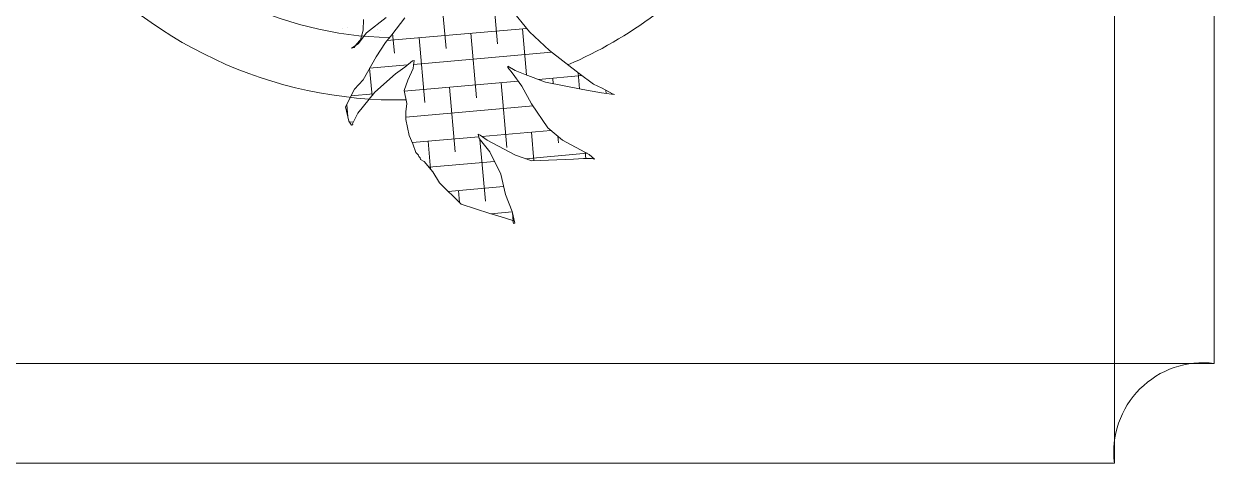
# Model space of a CAD drawing. Header units: millimetres. Extents: x 17881 to 17967.7, y 16873.1 to 16901.1.
# Drawn here: x 17964.8122 to 17965.2599, y 16879.8674 to 16880.0325 of the extents above; entities that cross this region are included whole.
import ezdxf

# ---------------------------------------------------------------- set-up
doc = ezdxf.new("R2010")
doc.units = ezdxf.units.MM
doc.layers.add('A-FURN', color=9, linetype='Continuous', lineweight=18)

msp = doc.modelspace()

# ---------------------------------------------------------------- linework, layer by layer
at = {"layer": 'A-FURN'}
for p, q in [((17965.22235361371, 16879.86738100626), (17965.22235361371, 16880.46738100624)), ((17965.25985361363, 16879.90488100624), (17965.25985361374, 16880.42988100626)), ((17964.65985361371, 16879.90488100624), (17965.25985361369, 16879.90488100624)), ((17964.69735361369, 16879.86738100621), (17965.22235361377, 16879.86738100626))]:
    msp.add_line(p, q, dxfattribs=at)
at = {"layer": 'A-FURN', "color": 252}
for p, q in [((17964.96883046146, 16880.04754262799), (17964.97095488269, 16880.02326038223)), ((17964.98825625808, 16880.04924216497), (17964.9903806793, 16880.02495991921)), ((17964.99522516959, 16880.03833799117), (17965.00239214508, 16880.02949776155)), ((17964.93974085607, 16880.03015569433), (17964.93998622731, 16880.03415995896)), ((17964.94842308604, 16880.03492281313), (17964.94108712694, 16880.02918993165)), ((17964.95053858391, 16880.02843956539), (17964.95548224653, 16880.03474851023)), ((17964.91940263393, 16880.03137534653), (17964.91940263393, 16880.03137534653)), ((17964.93206557014, 16880.0308224708), (17964.93206557014, 16880.0308224708)), ((17964.93401346064, 16880.03113485007), (17964.93401346064, 16880.03113485007)), ((17964.94108712694, 16880.02918993165), (17964.93793527003, 16880.02501584738)), ((17964.93874777134, 16880.02645979491), (17964.93974085607, 16880.03015569433)), ((17964.94531294956, 16880.03024407772), (17964.94531294956, 16880.03024407772)), ((17964.94620362688, 16880.02984635369), (17964.94620362688, 16880.02984635369)), ((17964.94823258893, 16880.02555882169), (17964.95053858391, 16880.02843956539)), ((17965.00132727499, 16880.03081124394), (17964.94875528129, 16880.02621179047)), ((17964.95088823717, 16880.02888578175), (17964.95152908608, 16880.02156084524)), ((17964.98024289675, 16880.02896659987), (17964.98236731798, 16880.0046843541)), ((17964.99966869337, 16880.03066613685), (17965.00118665852, 16880.01331571574)), ((17965.00239214508, 16880.02949776155), (17965.00983978571, 16880.02245766315)), ((17964.93793527003, 16880.02501584738), (17964.93536239024, 16880.02333995887)), ((17964.93536239024, 16880.02333995887), (17964.93644177635, 16880.02357905132)), ((17964.93644177635, 16880.02357905132), (17964.93728763832, 16880.02487239196)), ((17964.93728763832, 16880.02487239196), (17964.93874777134, 16880.02645979491)), ((17964.9446666245, 16880.02018703387), (17964.94823258893, 16880.02555882169)), ((17964.96081710014, 16880.02726706289), (17964.96294152137, 16880.00298481712)), ((17964.93979161628, 16880.01152334866), (17964.9446666245, 16880.02018703387)), ((17964.95901846972, 16880.01878418), (17964.95837083801, 16880.01864072448)), ((17964.95873780459, 16880.01698404868), (17964.95901846972, 16880.01878418)), ((17965.01064583842, 16880.02183926919), (17964.95878741577, 16880.01730224509)), ((17965.00983978571, 16880.02245766315), (17965.02102599375, 16880.01387573865)), ((17964.95651114546, 16880.01710309725), (17964.94222816796, 16880.01585349864)), ((17964.94223942113, 16880.01587349736), (17964.94314837375, 16880.00548412137)), ((17964.95549964618, 16880.01626677146), (17964.95198082275, 16880.01374936304)), ((17964.95837083801, 16880.01864072448), (17964.95549964618, 16880.01626677146)), ((17964.95660054582, 16880.01129674405), (17964.95857293494, 16880.0156835566)), ((17964.95857293494, 16880.0156835566), (17964.95873780459, 16880.01698404868)), ((17964.9941494028, 16880.01661217365), (17964.99424948452, 16880.01616035298)), ((17964.99699110054, 16880.01502968046), (17964.9941494028, 16880.01661217365)), ((17964.99424948452, 16880.01616035298), (17964.99582927965, 16880.01414034202)), ((17965.00072966785, 16880.01348785436), (17964.99699110054, 16880.01502968046)), ((17964.936506317, 16880.00795169195), (17964.93979161628, 16880.01152334866)), ((17964.95198082275, 16880.01374936304), (17964.94423075613, 16880.00681877791)), ((17964.95517570674, 16880.00750520765), (17964.95660054582, 16880.01129674405)), ((17964.9981072604, 16880.01095504234), (17964.95524224072, 16880.00720483905)), ((17964.99165533204, 16880.01039057175), (17964.99377975327, 16879.98610832598)), ((17964.99582927965, 16880.01414034202), (17964.99943827114, 16880.00909389049)), ((17965.0083893191, 16880.01060262753), (17965.00072966785, 16880.01348785436)), ((17965.02213144581, 16880.01305688621), (17965.00569206223, 16880.01161862651)), ((17965.02236041747, 16880.00785146311), (17965.0083893191, 16880.01060262753)), ((17965.01108112865, 16880.01209010873), (17965.01126073549, 16880.0100371932)), ((17965.02068956877, 16880.01413383986), (17965.02121891121, 16880.00808342807)), ((17965.02102599375, 16880.01387573865), (17965.0264444379, 16880.00986208092)), ((17965.0264444379, 16880.00986208092), (17965.0297178902, 16880.00837522473)), ((17964.93320723728, 16880.00137504893), (17964.936506317, 16880.00795169195)), ((17964.94372680466, 16880.00619736894), (17964.93525445598, 16880.00545613448)), ((17964.94423075613, 16880.00681877791), (17964.9378269604, 16879.99892243)), ((17964.95627660641, 16880.0025351804), (17964.95517570674, 16880.00750520765)), ((17964.97222953543, 16880.00869103476), (17964.97435395666, 16879.984408789)), ((17964.99943827114, 16880.00909389049), (17965.0031649913, 16880.00249355142)), ((17965.02943722506, 16880.00657509352), (17965.02236041747, 16880.00785146311)), ((17965.03315814542, 16880.00613533407), (17965.02943722506, 16880.00657509352)), ((17965.0297178902, 16880.00837522473), (17965.03358989977, 16880.00623097105)), ((17965.03104491998, 16880.00764033799), (17965.03115588761, 16880.00637197224)), ((17965.0343376133, 16880.00592260591), (17965.03315814542, 16880.00613533407)), ((17965.03358989977, 16880.00623097105), (17965.0343376133, 16880.00592260591)), ((17964.93440821874, 16879.99595320087), (17964.93320723728, 16880.00137504893)), ((17964.93364438592, 16880.00224649516), (17964.93405577258, 16879.99754432409)), ((17965.00372439213, 16880.00165923427), (17964.95579856469, 16879.99746626768)), ((17964.95583107158, 16879.99943455706), (17964.95627660641, 16880.0025351804)), ((17965.0031649913, 16880.00249355142), (17965.00925258073, 16879.9934142294)), ((17964.9378269604, 16879.99892243), (17964.9357544896, 16879.99498743818)), ((17964.95578393064, 16879.99658017761), (17964.95583107158, 16879.99943455706)), ((17964.95711835442, 16879.99055590202), (17964.95578393064, 16879.99658017761)), ((17964.93542281702, 16879.99443998059), (17964.93440821874, 16879.99595320087)), ((17964.93615488561, 16879.99574766845), (17964.93463517277, 16879.9956147108)), ((17964.93585457137, 16879.99453561757), (17964.93542281702, 16879.99443998059)), ((17964.9357544896, 16879.99498743818), (17964.93585457137, 16879.99453561757)), ((17965.01040455219, 16879.99245642913), (17964.98447979331, 16879.99018830662)), ((17965.00925258073, 16879.9934142294), (17965.01480446737, 16879.98879814411)), ((17964.9584999193, 16879.98738600584), (17964.95711835442, 16879.99055590202)), ((17964.98326725783, 16879.99008222351), (17964.95827767931, 16879.98789591869)), ((17964.95966560681, 16879.98416829123), (17964.9584999193, 16879.98738600584)), ((17964.96421617411, 16879.98841546966), (17964.96513411892, 16879.97792331249)), ((17964.98304513501, 16879.99108500005), (17964.98341210158, 16879.98942832436)), ((17964.98382620911, 16879.9906260279), (17964.98304513501, 16879.99108500005)), ((17964.98341210158, 16879.98942832436), (17964.98745284754, 16879.98447750961)), ((17964.98373685944, 16879.98903042357), (17964.98576639195, 16879.96583276088)), ((17964.98648539029, 16879.98884510944), (17964.98382620911, 16879.9906260279)), ((17964.99703774684, 16879.98312471582), (17964.98648539029, 16879.98884510944)), ((17965.00306776733, 16879.99181454363), (17965.00401033741, 16879.98104091827)), ((17965.01298668225, 16879.99030953144), (17965.01320554988, 16879.98780786297)), ((17965.01480446737, 16879.98879814411), (17965.02482498779, 16879.98343393422)), ((17964.96058012327, 16879.98310689161), (17964.95966560681, 16879.98416829123)), ((17964.96068020503, 16879.98265507099), (17964.96058012327, 16879.98310689161)), ((17964.98745284754, 16879.98447750961), (17964.99157989494, 16879.97606988794)), ((17965.00316861069, 16879.98100682631), (17964.99703774684, 16879.98312471582)), ((17965.02402719197, 16879.98386101226), (17965.00079113001, 16879.98182812025)), ((17965.02330423873, 16879.98424802538), (17965.02351324237, 16879.98185910287)), ((17965.02482498779, 16879.98343393422), (17965.02680317666, 16879.98166016709)), ((17964.96124540188, 16879.98214828031), (17964.96068020503, 16879.98265507099)), ((17964.96137884426, 16879.98154585274), (17964.96124540188, 16879.98214828031)), ((17964.96137884426, 16879.98154585274), (17964.96124540188, 16879.98214828031)), ((17964.96124540188, 16879.98214828031), (17964.96137884426, 16879.98154585274)), ((17964.96269175457, 16879.98073069697), (17964.96137884426, 16879.98154585274)), ((17964.96603386126, 16879.97688910041), (17964.96269175457, 16879.98073069697)), ((17964.98924903426, 16879.98081831772), (17964.96449930875, 16879.97865299732)), ((17965.01888050715, 16879.9816431961), (17965.00316861069, 16879.98100682631)), ((17965.0226838624, 16879.98185368264), (17965.01888050715, 16879.9816431961)), ((17965.02562370867, 16879.98187289534), (17965.0226838624, 16879.98185368264)), ((17965.02680317666, 16879.98166016709), (17965.02562370867, 16879.98187289534)), ((17964.96854581975, 16879.97270562313), (17964.96603386126, 16879.97688910041)), ((17964.99157989494, 16879.97606988794), (17964.9932812853, 16879.96838893656)), ((17964.97665873898, 16879.96470691343), (17964.96854581975, 16879.97270562313)), ((17964.99263050043, 16879.97132691426), (17964.97179326628, 16879.96950389249)), ((17964.9756286094, 16879.96983944154), (17964.97602279257, 16879.96533390732)), ((17964.9932812853, 16879.96838893656), (17964.99582853778, 16879.96200132588)), ((17964.98739167894, 16879.96123847179), (17964.97665873898, 16879.96470691343)), ((17964.99174451736, 16879.95999070796), (17964.98739167894, 16879.96123847179)), ((17964.99586805601, 16879.96182292026), (17964.98781167362, 16879.96111807813)), ((17964.99582853778, 16879.96200132588), (17964.99679599503, 16879.95763372604)), ((17964.99592820986, 16879.96155135483), (17964.9962238917, 16879.95817169591)), ((17964.99613071638, 16879.95859233727), (17964.99174451736, 16879.95999070796)), ((17964.99636424052, 16879.95753808909), (17964.99613071638, 16879.95859233727)), ((17964.99679599503, 16879.95763372604), (17964.99636424052, 16879.95753808909))]:
    msp.add_line(p, q, dxfattribs=at)
for radius, start, end in [(0.1620203883498069, 166.1893181499452, 271.1448240679871), (0.1386203883498069, 218.5719651719706, 268.7306536742655), (0.1620203883498069, 293.2959261679458, 320.1266340880162)]:
    msp.add_arc((17964.95272879873, 16880.16592589541), radius, start, end, dxfattribs=at)
at = {"layer": 'A-FURN'}
msp.add_arc((17965.25567878283, 16879.87155583706), 0.0335856533212851, 82.8594358986644, 187.1405640151509, dxfattribs=at)

doc.saveas('drawing.dxf')
